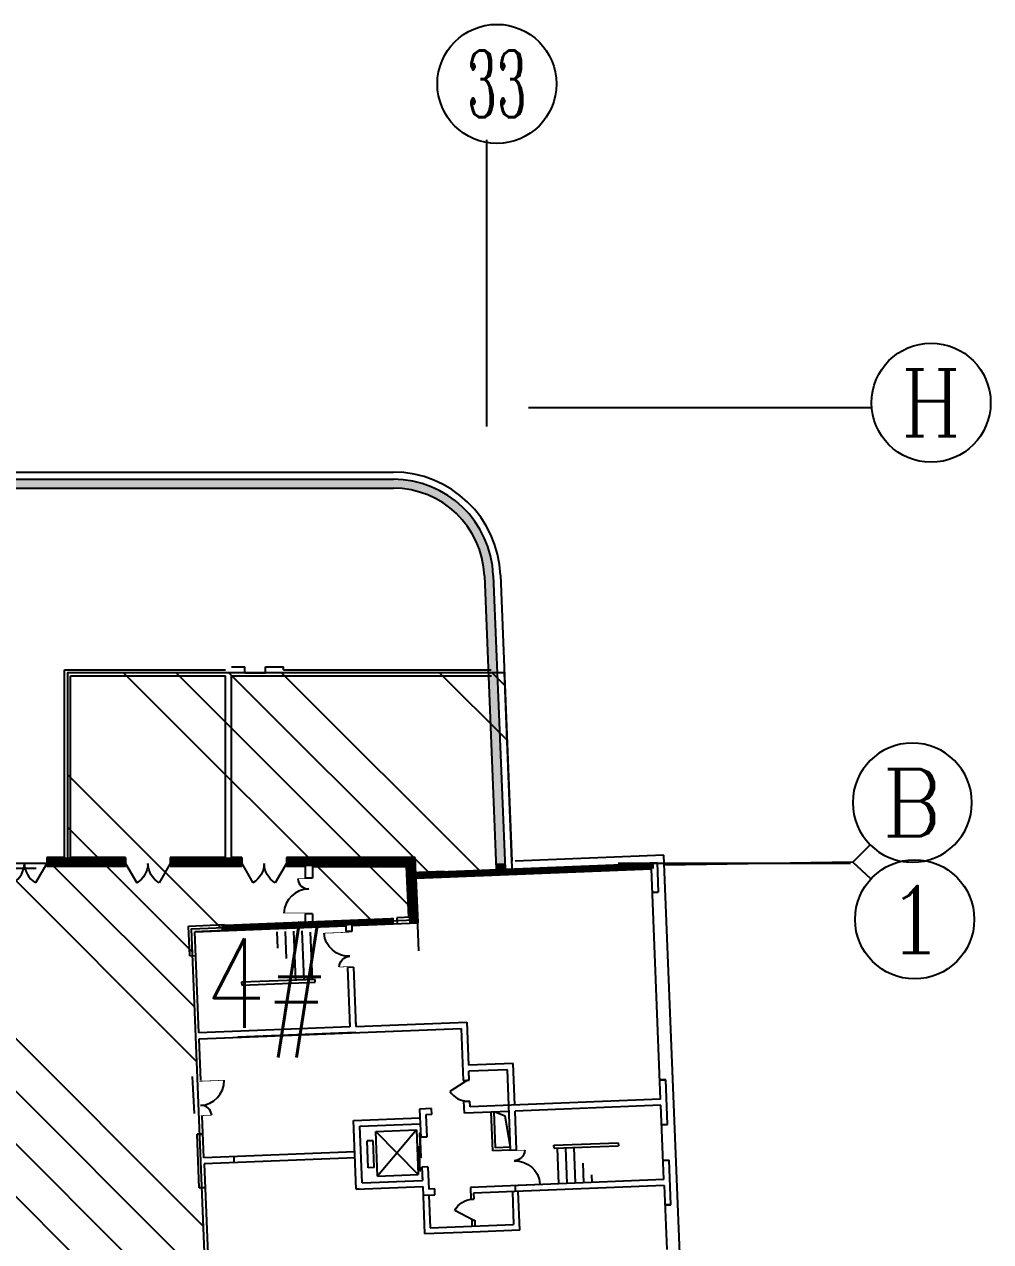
# Model space of a CAD drawing. Extents: x 634182 to 802382, y -1101880 to -864080.
# Drawn here: x 722435 to 728923, y -1031531 to -1023356 of the extents above; entities that cross this region are included whole.
import ezdxf
from ezdxf.enums import TextEntityAlignment as Align

# ---------------------------------------------------------------- set-up
doc = ezdxf.new("R2010")
doc.units = 0
doc.header["$LTSCALE"] = 1000
doc.header["$MEASUREMENT"] = 0
doc.linetypes.add('DASH', pattern=[0.35, 0.25, -0.1])
doc.layers.get('0').update_dxf_attribs({"linetype": 'CONTINUOUS'})
for name, color, linetype in [('AXIS', 3, 'CONTINUOUS'), ('AXIS_TEXT', 7, 'CONTINUOUS'), ('WINDOW', 2, 'CONTINUOUS'), ('WINDOW_TEXT', 6, 'CONTINUOUS'), ('防火分區线', 2, 'CONTINUOUS')]:
    doc.layers.add(name, color=color, linetype=linetype)
doc.styles.add('COMPLEX', font='COMPLEX')
doc.styles.add('DIM_FONT', font='simplex.shx', dxfattribs={"width": 0.8})
doc.styles.add('SIMPLEX', font='SIMPLEX.SHX')

# ---------------------------------------------------------------- blocks, each defined once
blk = doc.blocks.new('M_A17ORW')
at = {"const_width": 0.02}
for points in [[(-0.481, -0.001), (-0.481, -0.308)], [(0.481, 0.001), (0.481, -0.691)]]:
    blk.add_lwpolyline(points, dxfattribs=at)
for centre, radius, start, end in [((-0.501, -0.003), 0.307, 274.2492, 0.2101), ((0.505, 0.002), 0.699, 180.2762, 268.0603)]:
    blk.add_arc(centre, radius, start, end)
blk = doc.blocks.new('_DBLK')
blk.add_line((-0.5, 0), (0, -0.866))
blk.add_arc((-0.5, 0), 1, 300, 0)
at = {"layer": 'WINDOW_TEXT', "style": 'SIMPLEX', "flags": 9}
blk.add_attdef('A', text='', height=1, dxfattribs=at).set_placement((0, 1.5), align=Align.MIDDLE)
blk = doc.blocks.new('M_A14NPV')
for points in [[(0.18, 0.178), (0.177, 0.16), (-0.617, 0.16), (-0.617, 0.181)], [(0.632, 0.226), (0.629, 0.208), (-0.164, 0.208), (-0.164, 0.229)]]:
    blk.add_lwpolyline(points, close=True)
blk = doc.blocks.new('_DBLK1')
for p, q in [((-0.5, 0), (-0.25, -0.433)), ((0.5, 0), (0.25, -0.433))]:
    blk.add_line(p, q)
for centre, start, end in [((-0.5, 0), 300, 0), ((0.5, 0), 180, 240)]:
    blk.add_arc(centre, 0.5, start, end)
at = {"layer": 'WINDOW_TEXT', "style": 'SIMPLEX', "flags": 9}
blk.add_attdef('A', text='', height=1, dxfattribs=at).set_placement((0, 1.5), align=Align.MIDDLE)
blk = doc.blocks.new('M_A0GGR')
for p, q in [((-0.5, 0), (-0.25, -0.433)), ((0.5, 0), (0.25, -0.433))]:
    blk.add_line(p, q)
for centre, start, end in [((-0.5, 0), 300, 0), ((0.5, 0), 180, 240)]:
    blk.add_arc(centre, 0.5, start, end)
blk = doc.blocks.new('_AXISO')
blk.add_circle((0, 0), 0.5)
at = {"layer": 'AXIS_TEXT', "style": 'COMPLEX', "width": 1.041667}
blk.add_attdef('A', text='', height=0.56, dxfattribs=at).set_placement((-0.25, -0.28), (0.25, -0.28), align=Align.FIT)
blk = doc.blocks.new('_AXISO2')
blk.add_line((0.354, 0.146), (0.5, 0))
blk.add_circle((0, 0.5), 0.5)
at = {"layer": 'AXIS_TEXT', "style": 'COMPLEX', "width": 1.041667}
blk.add_attdef('A', text='', height=0.56, dxfattribs=at).set_placement((-0.25, 0.22), (0.25, 0.22), align=Align.FIT)

msp = doc.modelspace()

# ---------------------------------------------------------------- hatches: boundary and pattern name
at = {"linetype": 'Continuous'}
h = msp.add_hatch(color=256, dxfattribs=at)
h.paths.add_polyline_path([(721605.332, -1026430.647), (721605.332, -1026470.647), (722725.417, -1026470.647), (722725.417, -1026430.647)])
h.paths.add_polyline_path([(722725.417, -1026430.647), (722725.417, -1026470.647), (723805.417, -1026470.647), (723805.417, -1026430.647)])
h.paths.add_polyline_path([(723805.417, -1026430.647), (723805.417, -1026470.647), (724885.417, -1026470.647), (724885.417, -1026430.647)])
h.paths.add_polyline_path([(722725.417, -1026430.647), (722725.417, -1026410.647), (721605.332, -1026410.647), (721605.332, -1026430.647)])
h.paths.add_polyline_path([(723805.417, -1026430.647), (723805.417, -1026410.647), (722725.417, -1026410.647), (722725.417, -1026430.647)])
h.paths.add_polyline_path([(724885.417, -1026430.647), (724885.417, -1026410.647), (723805.417, -1026410.647), (723805.417, -1026430.647)])
h = msp.add_hatch(color=256, dxfattribs=at)
h.paths.add_polyline_path([(725074.164, -1026430.647, 0.06115822), (724911.265, -1026410.647), (724885.417, -1026410.647), (724885.417, -1026430.647)])
h.paths.add_polyline_path([(725565.267, -1027085.847), (725585.283, -1027085.847), (725584.121, -1027056.97, 0.06115822), (725557.587, -1026895.007)])
h = msp.add_hatch(color=256, dxfattribs=at)
h.paths.add_polyline_path([(725564.137, -1027057.774), (725557.587, -1026895.007, 0.26653533), (725074.164, -1026430.647), (724911.265, -1026430.647, -0.40248182)], flags=17)
h.paths.add_polyline_path([(724911.265, -1026430.647), (724885.417, -1026430.647), (724885.417, -1026470.647), (724911.265, -1026470.647, -0.40248182), (725524.169, -1027059.382), (725525.234, -1027085.847), (725565.267, -1027085.847), (725564.137, -1027057.774, 0.40248182)])
h = msp.add_hatch(color=256, dxfattribs=at)
h.paths.add_polyline_path([(725565.267, -1027085.847), (725525.234, -1027085.847), (725550.377, -1027710.647), (725590.41, -1027710.647)])
h.paths.add_polyline_path([(725585.283, -1027085.847), (725565.267, -1027085.847), (725590.41, -1027710.647), (725610.426, -1027710.647)])
h.paths.add_polyline_path([(725610.426, -1027710.647), (725590.41, -1027710.647), (725641.919, -1028990.647), (725661.935, -1028990.647)])
h.paths.add_polyline_path([(725590.41, -1027710.647), (725550.377, -1027710.647), (725601.887, -1028990.647), (725641.919, -1028990.647)])
msp.add_hatch(color=256, dxfattribs=at).paths.add_polyline_path([(725663.411, -1029027.307), (725661.935, -1028990.647), (725601.887, -1028990.647), (725603.459, -1029029.719)])
at = {"layer": '防火分區线'}
h = msp.add_hatch(dxfattribs=at)
h.set_pattern_fill('ANSI34', color=256, scale=2000, angle=90, style=0)
h.set_pattern_definition([(135, (699211.8, -834116.8), (-1060.66, -1060.66), []), (135, (699211.8, -833763.3), (-1060.66, -1060.66), []), (135, (699211.8, -833409.7), (-1060.66, -1060.66), []), (135, (699211.8, -833056.1), (-1060.66, -1060.66), [])])
h.paths.add_polyline_path([(723955.284, -1031816.81), (723654.416, -1031828.894), (723558.08, -1029430.322), (725057.977, -1029369.979), (725045.962, -1029070.826), (725712.021, -1029044.075), (725709.292, -1028976.129), (725658.465, -1027710.647), (722725.417, -1027710.647), (722725.417, -1028990.647), (719245.332, -1028990.647), (719245.332, -1028690.647), (717445.332, -1028690.647), (717445.332, -1027430.647), (716755.332, -1027430.647), (716755.332, -1028690.647), (716755.332, -1028990.647), (715880.911, -1028990.647), (715880.911, -1039508.514), (718640.911, -1039508.514), (718640.911, -1038488.514), (719840.911, -1038488.514), (719840.911, -1039508.514), (724264.215, -1039508.514), (724263.496, -1039490.616), (724232.193, -1038711.242), (723932.435, -1038723.281), (723908.356, -1038123.765), (724687.728, -1038092.462), (724632.346, -1036713.574), (723852.974, -1036744.876), (723831.303, -1036205.312), (724131.061, -1036193.272), (724075.682, -1034814.389), (723775.923, -1034826.422), (723708.502, -1033147.781), (724008.259, -1033135.741)])

# ---------------------------------------------------------------- linework, layer by layer
for p, q in [((721653.332, -1026362.647), (724912.843, -1026362.647)), ((721605.332, -1026410.647), (724912.843, -1026410.647)), ((721605.332, -1026470.647), (724912.843, -1026470.647)), ((725524.169, -1027059.382), (725603.459, -1029029.719)), ((725584.121, -1027056.97), (725663.411, -1029027.307)), ((725632.082, -1027055.04), (725709.363, -1028975.468)), ((723825.417, -1027670.647), (723915.417, -1027670.647)), ((723915.417, -1027710.647), (723915.417, -1027670.647)), ((724055.417, -1027710.647), (724055.417, -1027670.647)), ((724055.417, -1027670.647), (724175.417, -1027670.647)), ((724175.417, -1027690.647), (724175.417, -1027670.647)), ((722705.417, -1027690.647), (723785.434, -1027690.647)), ((722705.417, -1028950.647), (722705.417, -1027690.647)), ((722745.417, -1027730.647), (723785.432, -1027730.647)), ((722745.417, -1028950.647), (722745.417, -1027730.647)), ((723785.418, -1028010.647), (723785.432, -1027730.647)), ((723825.417, -1027730.647), (725571.198, -1027730.647)), ((723825.417, -1028950.647), (723825.417, -1027730.647)), ((723915.417, -1027710.647), (724055.417, -1027710.647)), ((724175.417, -1027690.647), (725569.589, -1027690.647)), ((723785.417, -1028950.647), (723785.417, -1028010.647)), ((722705.417, -1028950.647), (722585.374, -1028950.647)), ((723115.417, -1028950.647), (722745.417, -1028950.647)), ((723115.417, -1028950.647), (723115.417, -1029010.647)), ((723415.417, -1028950.647), (723415.417, -1029010.647)), ((723785.417, -1028950.647), (723415.417, -1028950.647)), ((723895.358, -1028950.647), (723825.417, -1028950.647)), ((723895.358, -1028950.647), (723895.358, -1029010.647)), ((725059.873, -1028950.647), (724195.358, -1028950.647)), ((724195.358, -1028950.647), (724195.358, -1029010.647)), ((725085.089, -1029577.275), (725059.873, -1028950.647)), ((726729.732, -1028935.144), (725730.679, -1028975.27)), ((726843.811, -1031768.849), (726729.732, -1028935.144)), ((723115.417, -1029010.647), (722585.374, -1029010.647)), ((723895.358, -1029010.647), (723415.417, -1029010.647)), ((724321.417, -1029010.647), (724195.358, -1029010.647)), ((724321.417, -1029010.647), (724321.417, -1029090.642)), ((724369.417, -1029010.647), (724369.417, -1029090.642)), ((724369.417, -1029010.647), (725002.206, -1029010.647)), ((725015.929, -1029351.655), (725002.206, -1029010.647)), ((725025.175, -1029051.644), (725254.99, -1029042.414)), ((725037.215, -1029351.403), (725025.175, -1029051.644)), ((725047.513, -1029390.416), (725031.023, -1028980.647)), ((725066.748, -1029090.007), (726645.476, -1029026.599)), ((725256.595, -1029082.382), (725254.99, -1029042.414)), ((726483.999, -1028993.052), (726683.838, -1028985.025)), ((726485.604, -1029033.02), (726483.999, -1028993.052)), ((726707.68, -1030575.351), (726645.476, -1029026.599)), ((726683.838, -1028985.025), (726691.864, -1029184.865)), ((724369.417, -1029090.642), (724321.417, -1029090.642)), ((725078.791, -1029389.765), (725066.748, -1029090.007)), ((726691.864, -1029184.865), (726651.897, -1029186.471)), ((726651.897, -1029186.471), (726691.864, -1029184.865)), ((724369.417, -1029330.642), (724321.417, -1029330.642)), ((724321.417, -1029330.642), (724321.417, -1029378.637)), ((724369.417, -1029330.642), (724369.417, -1029378.637)), ((725037.215, -1029351.403), (724937.295, -1029355.416)), ((724937.295, -1029355.416), (724938.901, -1029395.384)), ((723538.423, -1029411.6), (723778.23, -1029401.969)), ((723546.45, -1029611.439), (723538.423, -1029411.6)), ((723579.996, -1029449.963), (724593.182, -1029409.269)), ((723779.835, -1029441.936), (723579.996, -1029449.963)), ((723607.286, -1030129.416), (723579.996, -1029449.963)), ((723778.23, -1029401.969), (723779.835, -1029441.936)), ((724593.179, -1029409.269), (724593.179, -1029409.269)), ((724593.182, -1029409.269), (724594.787, -1029449.237)), ((724633.15, -1029407.664), (725078.791, -1029389.765)), ((724633.15, -1029407.664), (724634.755, -1029447.632)), ((723546.45, -1029611.439), (723586.417, -1029609.834)), ((723546.45, -1029611.439), (723586.417, -1029609.834)), ((724604.419, -1029689.043), (724620.472, -1030088.722)), ((724644.387, -1029687.438), (724660.44, -1030087.117)), ((724387.403, -1029769.527), (723893.761, -1029788.142)), ((723893.761, -1029788.142), (723894.564, -1029808.126)), ((723894.564, -1029808.126), (724388.205, -1029789.511)), ((724388.205, -1029789.511), (724387.403, -1029769.527)), ((724620.472, -1030088.722), (723607.286, -1030129.416)), ((723608.891, -1030169.384), (725367.476, -1030098.752)), ((724618.867, -1030048.754), (724620.472, -1030088.722)), ((724658.834, -1030047.149), (724660.44, -1030087.117)), ((724660.44, -1030087.117), (725405.839, -1030057.179)), ((725367.476, -1030098.752), (725381.522, -1030448.47)), ((725405.839, -1030057.179), (725417.477, -1030346.945)), ((723620.128, -1030449.158), (723608.891, -1030169.384)), ((724662.045, -1030127.085), (723868.682, -1030158.949)), ((725717.232, -1030334.906), (725417.477, -1030346.945)), ((725728.469, -1030614.68), (725717.232, -1030334.906)), ((725381.52, -1030448.47), (725421.487, -1030446.865)), ((725678.87, -1030376.479), (725419.079, -1030386.913)), ((725421.487, -1030446.865), (725419.079, -1030386.913)), ((725688.502, -1030616.285), (725678.87, -1030376.479)), ((726742.435, -1030443.95), (726702.467, -1030445.555)), ((726702.467, -1030445.555), (726742.435, -1030443.95)), ((726754.498, -1030743.607), (726742.435, -1030443.95)), ((725387.138, -1030588.357), (725427.106, -1030586.752)), ((725390.349, -1030668.293), (725387.138, -1030588.357)), ((725428.711, -1030626.72), (725427.106, -1030586.752)), ((726707.68, -1030575.351), (725428.711, -1030626.72)), ((723640.997, -1030968.739), (723629.76, -1030688.965)), ((725168.92, -1030637.154), (725088.985, -1030640.364)), ((725088.985, -1030640.364), (725092.998, -1030740.284)), ((725170.526, -1030677.122), (725130.558, -1030678.727)), ((725130.558, -1030678.727), (725136.578, -1030828.606)), ((725170.526, -1030677.122), (725168.92, -1030637.154)), ((725690.107, -1030656.253), (725390.349, -1030668.293)), ((725580.638, -1030920.859), (725570.204, -1030661.069)), ((725599.819, -1030900.073), (725590.187, -1030660.266)), ((725700.541, -1030916.044), (725688.502, -1030616.285)), ((726709.285, -1030615.319), (725730.075, -1030654.648)), ((725740.509, -1030914.438), (725730.075, -1030654.648)), ((726729.459, -1031114.911), (726709.285, -1030615.319)), ((724645.752, -1030718.215), (725091.393, -1030700.316)), ((724664.213, -1031177.844), (724645.752, -1030718.215)), ((724687.325, -1030756.577), (725092.998, -1030740.284)), ((724702.575, -1031136.271), (724687.325, -1030756.577)), ((725092.998, -1030740.284), (725096.61, -1030830.211)), ((726714.53, -1030745.212), (726754.498, -1030743.607)), ((723634.576, -1030808.868), (723594.608, -1030810.473)), ((723594.608, -1030810.473), (723634.576, -1030808.868)), ((723609.055, -1031170.183), (723594.608, -1030810.473)), ((725136.578, -1030828.606), (725096.61, -1030830.211)), ((724654.18, -1030928.046), (723640.997, -1030968.739)), ((724654.18, -1030928.046), (724654.18, -1030928.046)), ((725700.541, -1030916.044), (725580.638, -1030920.859)), ((725699.738, -1030896.06), (725599.819, -1030900.073)), ((725700.541, -1030916.044), (725740.509, -1030914.438)), ((725991.503, -1030884.341), (726423.155, -1030867.004)), ((725992.306, -1030904.325), (725991.503, -1030884.341)), ((725992.306, -1030904.325), (726423.958, -1030886.988)), ((726423.155, -1030867.004), (726423.958, -1030886.988)), ((724655.785, -1030968.013), (723642.602, -1031008.707)), ((723642.602, -1031008.707), (723674.707, -1031808.063)), ((723840.836, -1030960.713), (723842.441, -1031000.681)), ((724655.785, -1030968.013), (724655.785, -1030968.013)), ((726724.162, -1030985.019), (726764.13, -1030983.413)), ((726776.139, -1031283.074), (726764.13, -1030983.413)), ((725144.604, -1031028.445), (725104.636, -1031030.05)), ((725104.636, -1031030.05), (725108.248, -1031119.978)), ((725107.446, -1031099.994), (725108.248, -1031119.978)), ((725144.604, -1031028.445), (725150.624, -1031178.324)), ((723649.023, -1031168.578), (723609.055, -1031170.183)), ((723609.055, -1031170.183), (723649.023, -1031168.578)), ((723649.023, -1031168.578), (723609.055, -1031170.183)), ((724664.213, -1031177.844), (725109.853, -1031159.945)), ((724684.197, -1031177.042), (724664.213, -1031177.844)), ((724702.575, -1031136.271), (725108.248, -1031119.978)), ((725109.853, -1031159.945), (725122.696, -1031479.688)), ((725190.592, -1031176.719), (725150.624, -1031178.324)), ((725192.197, -1031216.687), (725190.592, -1031176.719)), ((725700.181, -1031156.252), (725430.398, -1031167.087)), ((725430.398, -1031167.087), (725433.609, -1031247.023)), ((726730.956, -1031154.884), (725451.987, -1031206.252)), ((726729.459, -1031114.911), (725700.181, -1031156.252)), ((725730.157, -1031155.048), (725731.762, -1031195.015)), ((726730.956, -1031154.884), (726748.211, -1031584.437)), ((725112.261, -1031219.897), (725192.197, -1031216.687)), ((725152.229, -1031218.292), (725161.058, -1031438.115)), ((725433.609, -1031247.023), (725453.593, -1031246.22)), ((725451.987, -1031206.252), (725453.593, -1031246.22)), ((725711.778, -1031195.818), (725720.607, -1031415.641)), ((725762.18, -1031454.003), (725751.746, -1031194.213)), ((726776.139, -1031283.074), (726736.169, -1031284.679)), ((726736.17, -1031284.679), (726776.139, -1031283.074)), ((725161.058, -1031438.115), (725720.607, -1031415.641)), ((725439.227, -1031386.91), (725459.211, -1031386.107)), ((725439.227, -1031386.91), (725440.833, -1031426.878)), ((725459.211, -1031386.107), (725460.816, -1031426.075)), ((725442.438, -1031466.845), (725122.696, -1031479.688)), ((725762.18, -1031454.003), (725442.438, -1031466.845))]:
    msp.add_line(p, q)
at = {"linetype": 'Continuous'}
msp.add_line((722585.374, -1028950.647), (722585.374, -1029010.647), dxfattribs=at)
at = {"linetype": 'DASH'}
for p, q in [((722263.929, -1029022.758), (722611.582, -1029022.758)), ((723561.697, -1030421.626), (723579.794, -1030758.005))]:
    msp.add_line(p, q, dxfattribs=at)
at = {"ltscale": 1500}
for p, q in [((724634.755, -1029447.632), (724594.787, -1029449.237)), ((724644.387, -1029687.438), (724604.419, -1029689.043))]:
    msp.add_line(p, q, dxfattribs=at)
at = {"const_width": 60}
for points in [[(722585.374, -1028980.647), (723115.417, -1028980.647)], [(723415.417, -1028980.647), (723895.358, -1028980.647)]]:
    msp.add_lwpolyline(points, dxfattribs=at)
at = {"linetype": 'Continuous'}
for points, const_width in [([(724195.358, -1028980.647), (725031.023, -1028980.647), (725047.513, -1029390.418)], 60), ([(725024.654, -1029071.078), (726663.328, -1029005.135)], 40), ([(723757.752, -1029422.302), (724916.814, -1029375.659)], 40)]:
    msp.add_lwpolyline(points, dxfattribs=dict(at, const_width=const_width))
for radius in [721.4, 673.4, 613.4]:
    msp.add_arc((724911.265, -1027084.047), radius, 2.3044444, 90)
at = {"layer": 'AXIS'}
for p, q in [((725538.732, -1024130.697), (725538.732, -1026055.993)), ((728118.346, -1025930.647), (725821.364, -1025930.647)), ((727982.633, -1028990.647), (726422.975, -1028990.647)), ((727997.262, -1028982.94), (726732.891, -1029002.401))]:
    msp.add_line(p, q, dxfattribs=at)
at = {"layer": 'WINDOW'}
for p, q in [((724130.356, -1029449.584), (724134.771, -1029559.526)), ((724130.356, -1029449.584), (724134.771, -1029559.526)), ((724186.311, -1029447.337), (724193.633, -1029629.644)), ((724242.266, -1029445.09), (724255.509, -1029774.825)), ((724298.22, -1029442.842), (724311.464, -1029772.577)), ((724298.22, -1029442.842), (724311.464, -1029772.577)), ((724353.612, -1029452.488), (724367.419, -1029770.33)), ((725663.313, -1030689.297), (725590.187, -1030660.266)), ((725699.738, -1030896.06), (725663.313, -1030689.297)), ((724777.269, -1030853.045), (724737.301, -1030854.651)), ((724744.525, -1031034.506), (724737.301, -1030854.651)), ((724784.493, -1031032.9), (724777.269, -1030853.045)), ((724794.845, -1030792.291), (725067.541, -1030781.338)), ((724806.885, -1031092.049), (724794.845, -1030792.291)), ((724794.845, -1030792.291), (725079.581, -1031081.097)), ((725067.541, -1030781.338), (724806.885, -1031092.049)), ((725067.541, -1030781.338), (725079.581, -1031081.097)), ((726012.29, -1030903.522), (726021.921, -1031143.329)), ((726068.245, -1030901.275), (726077.876, -1031141.082)), ((726124.2, -1030899.028), (726133.831, -1031138.834)), ((726184.472, -1031004.275), (726189.786, -1031136.587)), ((724784.493, -1031032.9), (724744.525, -1031034.506)), ((724806.885, -1031092.049), (725079.581, -1031081.097)), ((726243.65, -1031082.285), (726245.741, -1031134.34))]:
    msp.add_line(p, q, dxfattribs=at)
at = {"layer": '防火分區线', "ltscale": 1500}
msp.add_lwpolyline([(723654.416, -1031828.894), (723558.08, -1029430.322), (725057.977, -1029369.979), (725045.962, -1029070.826), (725712.021, -1029044.075), (725709.292, -1028976.129), (725658.465, -1027710.647), (722725.417, -1027710.647), (722725.417, -1028990.647), (719245.332, -1028990.647), (719245.332, -1028690.647), (717445.332, -1028690.647), (717445.332, -1027430.647), (716755.332, -1027430.647), (716755.332, -1028690.647), (716755.332, -1028690.647), (716755.332, -1028990.647), (715880.911, -1028990.647), (715880.911, -1039508.514)], dxfattribs=at)

# ---------------------------------------------------------------- block references
at = {"layer": 'AXIS'}
ref = msp.add_blockref('_AXISO', (725608.225, -1023755.674), dxfattribs=dict(at, xscale=800, yscale=800, zscale=800))
ref.add_attrib('A', '33', dxfattribs={"layer": 'AXIS_TEXT', "height": 448, "style": 'COMPLEX', "width": 0.568182}).set_placement((725408.225, -1023979.674), (725808.225, -1023979.674), align=Align.FIT)
ref = msp.add_blockref('_AXISO', (728523.239, -1025896.832), dxfattribs=dict(at, xscale=800, yscale=800, zscale=800))
ref.add_attrib('A', 'H', dxfattribs={"layer": 'AXIS_TEXT', "height": 448, "style": 'COMPLEX', "width": 0.9375}).set_placement((728323.239, -1026120.832), (728723.239, -1026120.832), align=Align.FIT)
at = {"layer": 'AXIS', "ltscale": 1500}
ref = msp.add_blockref('_AXISO2', (728397.262, -1028982.94), dxfattribs=dict(at, xscale=-800, yscale=800, zscale=800))
ref.add_attrib('A', 'B', dxfattribs={"layer": 'AXIS_TEXT', "height": 448, "style": 'COMPLEX', "width": 1.102941}).set_placement((728197.262, -1028806.94), (728597.262, -1028806.94), align=Align.FIT)
ref = msp.add_blockref('_AXISO2', (728396.94, -1028966.888), dxfattribs=dict(at, xscale=800, yscale=800, zscale=800, rotation=182.3))
ref.add_attrib('A', '1', dxfattribs={"layer": 'AXIS_TEXT', "height": 448, "style": 'COMPLEX', "width": 2.083333}).set_placement((728212.993, -1029590.565), (728612.993, -1029590.565), align=Align.FIT)
at = {"layer": 'WINDOW', "linetype": 'Continuous', "xscale": 300, "yscale": 300, "zscale": 300}
msp.add_blockref('_DBLK1', (722435.374, -1028990.647), dxfattribs=at)
at = {"layer": 'WINDOW', "xscale": -300, "yscale": 300, "zscale": 300}
for p in [(723265.417, -1028990.647), (724045.358, -1028990.647)]:
    msp.add_blockref('M_A0GGR', p, dxfattribs=at)
at = {"layer": 'WINDOW'}
for name, p, xscale, yscale, zscale, rotation in [('M_A17ORW', (724345.417, -1029209.007), -240, -240, 240, 90.00000000000001), ('M_A17ORW', (723614.952, -1030569.463), -240, -240, 240, 272.3000000000001), ('_DBLK', (725414.305, -1030517.209), 140, 140, 140, 272.3000000000001), ('M_A14NPV', (725129.706, -1030927.642), 200, -200, 200, 272.3000000000001), ('M_A17ORW', (725725.341, -1031035.144), -240, 240, 240, 92.3), ('_DBLK', (725446.41, -1031316.565), -140, 140, 140, 272.3000000000001)]:
    msp.add_blockref(name, p, dxfattribs=dict(at, xscale=xscale, yscale=yscale, zscale=zscale, rotation=rotation))
at = {"layer": 'WINDOW', "ltscale": 1500, "xscale": 240, "yscale": -240, "zscale": 240, "rotation": 92.3}
msp.add_blockref('M_A17ORW', (724619.587, -1029568.338), dxfattribs=at)

# ---------------------------------------------------------------- texts
at = {"layer": '防火分區线', "ltscale": 1500, "style": 'DIM_FONT', "width": 0.8}
msp.add_text('4#', height=600, dxfattribs=at).set_placement((723645.103, -1030095.261))

doc.saveas('drawing.dxf')
